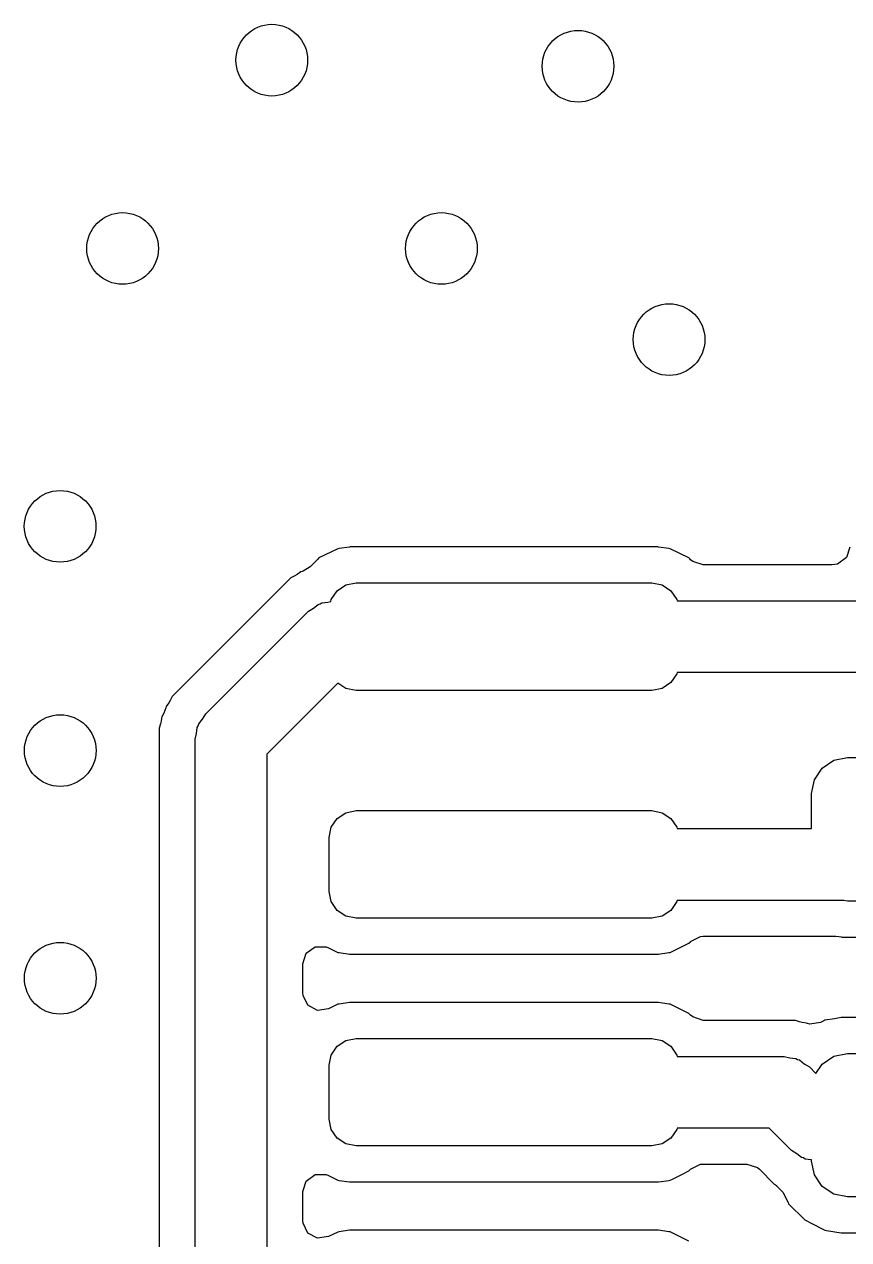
# Model space of a CAD drawing. Extents: x 3.91 to 7.47, y -4.88 to -2.92.
# Drawn here: x 4.2871 to 4.4681, y -3.8651 to -3.5983 of the extents above; entities that cross this region are included whole.
import ezdxf

# ---------------------------------------------------------------- set-up
doc = ezdxf.new("R2010")
doc.units = 0
doc.header["$MEASUREMENT"] = 0
doc.layers.add('BLACK', color=7, linetype='CONTINUOUS')

msp = doc.modelspace()

# ---------------------------------------------------------------- linework, layer by layer
at = {"layer": 'BLACK', "linetype": 'CONTINUOUS'}
for p, q in [((4.35591, -3.71345), (4.35179, -3.71547)), ((4.35621, -3.7134), (4.35591, -3.71345)), ((4.35849, -3.71307), (4.35621, -3.7134)), ((4.35621, -3.7134), (4.35621, -3.7134)), ((4.35863, -3.71305), (4.35849, -3.71307)), ((4.35849, -3.71307), (4.35849, -3.71307)), ((4.4262, -3.71305), (4.35863, -3.71305)), ((4.42634, -3.71307), (4.4262, -3.71305)), ((4.42859, -3.7134), (4.42634, -3.71307)), ((4.42634, -3.71307), (4.42634, -3.71307)), ((4.42889, -3.71344), (4.42859, -3.7134)), ((4.42859, -3.7134), (4.42859, -3.7134)), ((4.43302, -3.71546), (4.42889, -3.71344)), ((4.46838, -3.71309), (4.46764, -3.71538)), ((4.35156, -3.7157), (4.34987, -3.7174)), ((4.35179, -3.71547), (4.35156, -3.7157)), ((4.43325, -3.71569), (4.43302, -3.71546)), ((4.43341, -3.71585), (4.43325, -3.71569)), ((4.43387, -3.71624), (4.43341, -3.71585)), ((4.43616, -3.71699), (4.43387, -3.71624)), ((4.46569, -3.71679), (4.46448, -3.71699)), ((4.46764, -3.71538), (4.46569, -3.71679)), ((4.34648, -3.71941), (4.34563, -3.71984)), ((4.347, -3.71909), (4.34648, -3.71941)), ((4.34777, -3.71853), (4.347, -3.71909)), ((4.34806, -3.71843), (4.34777, -3.71853)), ((4.34832, -3.71835), (4.34806, -3.71843)), ((4.34987, -3.7174), (4.34832, -3.71835)), ((4.46448, -3.71699), (4.43616, -3.71699)), ((4.34474, -3.72073), (4.32045, -3.74502)), ((4.34563, -3.71984), (4.34474, -3.72073)), ((4.35576, -3.72267), (4.35767, -3.72139)), ((4.35767, -3.72139), (4.35993, -3.72094)), ((4.35993, -3.72094), (4.4249, -3.72094)), ((4.4249, -3.72094), (4.42716, -3.72139)), ((4.42716, -3.72139), (4.42907, -3.72267)), ((4.35439, -3.72502), (4.35448, -3.72459)), ((4.35448, -3.72459), (4.35576, -3.72267)), ((4.42907, -3.72267), (4.43035, -3.72459)), ((4.43035, -3.72459), (4.43041, -3.72488)), ((4.32691, -3.74972), (4.34946, -3.72718)), ((4.34946, -3.72718), (4.35057, -3.72648)), ((4.35057, -3.72648), (4.3516, -3.72566)), ((4.3516, -3.72566), (4.35204, -3.72556)), ((4.35204, -3.72556), (4.35242, -3.72532)), ((4.35242, -3.72532), (4.35373, -3.72517)), ((4.35373, -3.72517), (4.35439, -3.72502)), ((4.43041, -3.72488), (4.47663, -3.72488)), ((4.43041, -3.74063), (4.43035, -3.74092)), ((4.48247, -3.74063), (4.43041, -3.74063)), ((4.35594, -3.74296), (4.34035, -3.75855)), ((4.35767, -3.74411), (4.35594, -3.74296)), ((4.42907, -3.74283), (4.42716, -3.74411)), ((4.43035, -3.74092), (4.42907, -3.74283)), ((4.31956, -3.74591), (4.31913, -3.74676)), ((4.32045, -3.74502), (4.31956, -3.74591)), ((4.32045, -3.74502), (4.32045, -3.74502)), ((4.35993, -3.74456), (4.35767, -3.74411)), ((4.4249, -3.74456), (4.35993, -3.74456)), ((4.42716, -3.74411), (4.4249, -3.74456)), ((4.31815, -3.74834), (4.31796, -3.74895)), ((4.31825, -3.74804), (4.31815, -3.74834)), ((4.31881, -3.74728), (4.31825, -3.74804)), ((4.31913, -3.74676), (4.31881, -3.74728)), ((4.31714, -3.7513), (4.317, -3.75189)), ((4.31724, -3.75066), (4.31714, -3.7513)), ((4.31729, -3.75036), (4.31724, -3.75066)), ((4.31724, -3.75066), (4.31724, -3.75066)), ((4.31772, -3.74951), (4.31729, -3.75036)), ((4.31796, -3.74895), (4.31772, -3.74951)), ((4.32538, -3.75187), (4.32621, -3.75084)), ((4.32621, -3.75084), (4.32691, -3.74972)), ((4.317, -3.75189), (4.31671, -3.7528)), ((4.31671, -3.7528), (4.31671, -3.92761)), ((4.3246, -3.75528), (4.32489, -3.754)), ((4.32489, -3.754), (4.32504, -3.75269)), ((4.32504, -3.75269), (4.32528, -3.75231)), ((4.32528, -3.75231), (4.32538, -3.75187)), ((4.3246, -3.93905), (4.3246, -3.75528)), ((4.34035, -3.75855), (4.34035, -3.94147)), ((4.46483, -3.75989), (4.46785, -3.75929)), ((4.46785, -3.75929), (4.4895, -3.75929)), ((4.46057, -3.76415), (4.46228, -3.76159)), ((4.46228, -3.76159), (4.46483, -3.75989)), ((4.45997, -3.76716), (4.46057, -3.76415)), ((4.45997, -3.77488), (4.45997, -3.76716)), ((4.35448, -3.77459), (4.35576, -3.77267)), ((4.35576, -3.77267), (4.35767, -3.77139)), ((4.35767, -3.77139), (4.35993, -3.77094)), ((4.35993, -3.77094), (4.4249, -3.77094)), ((4.4249, -3.77094), (4.42716, -3.77139)), ((4.42716, -3.77139), (4.42907, -3.77267)), ((4.42907, -3.77267), (4.43035, -3.77459)), ((4.35403, -3.77685), (4.35448, -3.77459)), ((4.43035, -3.77459), (4.43041, -3.77488)), ((4.43041, -3.77488), (4.45997, -3.77488)), ((4.35403, -3.78866), (4.35403, -3.77685)), ((4.35448, -3.79092), (4.35403, -3.78866)), ((4.35576, -3.79283), (4.35448, -3.79092)), ((4.43035, -3.79092), (4.42907, -3.79283)), ((4.43041, -3.79063), (4.43035, -3.79092)), ((4.46706, -3.79063), (4.43041, -3.79063)), ((4.46785, -3.79078), (4.46706, -3.79063)), ((4.4895, -3.79078), (4.46785, -3.79078)), ((4.35767, -3.79411), (4.35576, -3.79283)), ((4.35993, -3.79456), (4.35767, -3.79411)), ((4.42716, -3.79411), (4.4249, -3.79456)), ((4.42907, -3.79283), (4.42716, -3.79411)), ((4.4249, -3.79456), (4.35993, -3.79456)), ((4.43341, -3.79966), (4.43555, -3.79857)), ((4.43555, -3.79857), (4.43617, -3.79852)), ((4.43617, -3.79852), (4.46531, -3.79852)), ((4.46531, -3.79852), (4.46592, -3.79857)), ((4.46592, -3.79857), (4.46646, -3.79865)), ((4.46646, -3.79865), (4.46646, -3.79865)), ((4.46646, -3.79865), (4.46661, -3.79868)), ((4.46661, -3.79868), (4.47867, -3.79868)), ((4.34899, -3.80226), (4.35093, -3.80084)), ((4.35093, -3.80084), (4.35334, -3.80084)), ((4.35334, -3.80084), (4.35385, -3.80105)), ((4.35385, -3.80105), (4.35594, -3.80207)), ((4.35594, -3.80207), (4.35624, -3.80211)), ((4.35624, -3.80211), (4.35624, -3.80211)), ((4.35624, -3.80211), (4.35849, -3.80244)), ((4.42634, -3.80244), (4.42862, -3.8021)), ((4.42862, -3.8021), (4.42892, -3.80206)), ((4.42862, -3.8021), (4.42862, -3.8021)), ((4.42892, -3.80206), (4.42933, -3.80185)), ((4.42933, -3.80185), (4.43153, -3.80077)), ((4.43153, -3.80077), (4.43304, -3.80003)), ((4.43304, -3.80003), (4.43334, -3.79974)), ((4.43334, -3.79974), (4.43341, -3.79966)), ((4.34824, -3.80455), (4.34899, -3.80226)), ((4.34824, -3.81096), (4.34824, -3.80455)), ((4.35849, -3.80244), (4.35849, -3.80244)), ((4.35849, -3.80244), (4.35863, -3.80246)), ((4.35863, -3.80246), (4.4262, -3.80246)), ((4.4262, -3.80246), (4.42634, -3.80244)), ((4.42634, -3.80244), (4.42634, -3.80244)), ((4.34828, -3.81151), (4.34824, -3.81096)), ((4.34934, -3.81367), (4.34828, -3.81151)), ((4.35147, -3.8148), (4.34934, -3.81367)), ((4.35386, -3.81446), (4.35147, -3.8148)), ((4.35591, -3.81345), (4.35386, -3.81446)), ((4.35621, -3.8134), (4.35591, -3.81345)), ((4.35849, -3.81307), (4.35621, -3.8134)), ((4.35621, -3.8134), (4.35621, -3.8134)), ((4.35863, -3.81305), (4.35849, -3.81307)), ((4.35849, -3.81307), (4.35849, -3.81307)), ((4.4262, -3.81305), (4.35863, -3.81305)), ((4.42634, -3.81307), (4.4262, -3.81305)), ((4.42859, -3.8134), (4.42634, -3.81307)), ((4.42634, -3.81307), (4.42634, -3.81307)), ((4.42889, -3.81344), (4.42859, -3.8134)), ((4.42859, -3.8134), (4.42859, -3.8134)), ((4.43302, -3.81546), (4.42889, -3.81344)), ((4.43339, -3.81583), (4.43302, -3.81546)), ((4.43341, -3.81585), (4.43339, -3.81583)), ((4.43387, -3.81624), (4.43341, -3.81585)), ((4.43616, -3.81699), (4.43387, -3.81624)), ((4.45641, -3.81699), (4.43616, -3.81699)), ((4.45731, -3.81728), (4.45641, -3.81699)), ((4.45791, -3.81742), (4.45731, -3.81728)), ((4.45884, -3.81757), (4.45791, -3.81742)), ((4.45907, -3.81769), (4.45884, -3.81757)), ((4.45957, -3.81781), (4.45907, -3.81769)), ((4.46195, -3.81743), (4.45957, -3.81781)), ((4.46264, -3.81708), (4.46195, -3.81743)), ((4.46291, -3.81694), (4.46264, -3.81708)), ((4.46264, -3.81708), (4.46264, -3.81708)), ((4.465, -3.81661), (4.46291, -3.81694)), ((4.46646, -3.81638), (4.465, -3.81661)), ((4.46661, -3.81636), (4.46646, -3.81638)), ((4.46646, -3.81638), (4.46646, -3.81638)), ((4.47868, -3.81636), (4.46661, -3.81636)), ((4.35448, -3.82459), (4.35576, -3.82267)), ((4.35576, -3.82267), (4.35767, -3.82139)), ((4.35767, -3.82139), (4.35993, -3.82094)), ((4.35993, -3.82094), (4.4249, -3.82094)), ((4.4249, -3.82094), (4.42716, -3.82139)), ((4.42716, -3.82139), (4.42907, -3.82267)), ((4.42907, -3.82267), (4.43035, -3.82459)), ((4.35403, -3.82685), (4.35448, -3.82459)), ((4.43035, -3.82459), (4.43041, -3.82488)), ((4.43041, -3.82488), (4.45392, -3.82488)), ((4.45392, -3.82488), (4.45521, -3.82517)), ((4.45521, -3.82517), (4.45651, -3.82532)), ((4.45651, -3.82532), (4.4569, -3.82556)), ((4.4569, -3.82556), (4.45734, -3.82566)), ((4.45734, -3.82566), (4.45837, -3.82649)), ((4.46228, -3.82656), (4.46483, -3.82485)), ((4.46483, -3.82485), (4.46785, -3.82425)), ((4.46785, -3.82425), (4.4895, -3.82425)), ((4.35403, -3.83866), (4.35403, -3.82685)), ((4.45837, -3.82649), (4.45948, -3.82719)), ((4.45948, -3.82719), (4.46091, -3.82861)), ((4.46091, -3.82861), (4.46228, -3.82656)), ((4.35448, -3.84092), (4.35403, -3.83866)), ((4.35576, -3.84283), (4.35448, -3.84092)), ((4.43035, -3.84092), (4.42907, -3.84283)), ((4.43041, -3.84063), (4.43035, -3.84092)), ((4.45065, -3.84063), (4.43041, -3.84063)), ((4.45559, -3.84556), (4.45065, -3.84063)), ((4.35767, -3.84411), (4.35576, -3.84283)), ((4.35993, -3.84456), (4.35767, -3.84411)), ((4.4249, -3.84456), (4.35993, -3.84456)), ((4.42716, -3.84411), (4.4249, -3.84456)), ((4.42907, -3.84283), (4.42716, -3.84411)), ((4.4567, -3.84626), (4.45559, -3.84556)), ((4.45773, -3.84709), (4.4567, -3.84626)), ((4.45817, -3.84719), (4.45773, -3.84709)), ((4.45855, -3.84743), (4.45817, -3.84719)), ((4.45986, -3.84758), (4.45855, -3.84743)), ((4.45997, -3.8476), (4.45986, -3.84758)), ((4.45997, -3.84787), (4.45997, -3.8476)), ((4.4316, -3.85074), (4.43304, -3.85003)), ((4.43304, -3.85003), (4.43341, -3.84966)), ((4.43341, -3.84966), (4.43555, -3.84857)), ((4.43555, -3.84857), (4.43617, -3.84852)), ((4.43617, -3.84852), (4.44577, -3.84852)), ((4.44577, -3.84852), (4.44806, -3.84927)), ((4.44806, -3.84927), (4.44852, -3.84966)), ((4.44852, -3.84966), (4.45177, -3.85291)), ((4.46057, -3.85088), (4.45997, -3.84787)), ((4.34824, -3.85455), (4.34899, -3.85226)), ((4.34899, -3.85226), (4.35093, -3.85084)), ((4.35093, -3.85084), (4.35334, -3.85084)), ((4.35334, -3.85084), (4.35385, -3.85105)), ((4.35385, -3.85105), (4.35594, -3.85207)), ((4.35594, -3.85207), (4.35624, -3.85211)), ((4.35624, -3.85211), (4.35624, -3.85211)), ((4.35624, -3.85211), (4.35849, -3.85244)), ((4.35849, -3.85244), (4.35849, -3.85244)), ((4.35849, -3.85244), (4.35863, -3.85246)), ((4.35863, -3.85246), (4.4262, -3.85246)), ((4.4262, -3.85246), (4.42634, -3.85244)), ((4.42634, -3.85244), (4.42862, -3.8521)), ((4.42634, -3.85244), (4.42634, -3.85244)), ((4.42862, -3.8521), (4.42892, -3.85206)), ((4.42862, -3.8521), (4.42862, -3.8521)), ((4.42892, -3.85206), (4.42925, -3.8519)), ((4.42925, -3.8519), (4.4316, -3.85074)), ((4.45177, -3.85291), (4.45205, -3.85305)), ((4.46228, -3.85344), (4.46057, -3.85088)), ((4.34824, -3.86096), (4.34824, -3.85455)), ((4.45205, -3.85305), (4.45229, -3.85323)), ((4.45229, -3.85323), (4.45224, -3.85331)), ((4.45224, -3.85331), (4.45363, -3.85469)), ((4.45363, -3.85469), (4.45479, -3.85698)), ((4.46483, -3.85515), (4.46228, -3.85344)), ((4.46785, -3.85575), (4.46483, -3.85515)), ((4.45479, -3.85698), (4.45479, -3.85698)), ((4.45479, -3.85698), (4.45493, -3.85725)), ((4.45493, -3.85725), (4.45846, -3.86079)), ((4.4895, -3.85575), (4.46785, -3.85575)), ((4.45846, -3.86079), (4.45874, -3.86093)), ((4.45874, -3.86093), (4.45874, -3.86093)), ((4.45874, -3.86093), (4.45988, -3.86151)), ((4.34828, -3.86151), (4.34824, -3.86096)), ((4.34934, -3.86367), (4.34828, -3.86151)), ((4.35591, -3.86345), (4.35386, -3.86446)), ((4.35621, -3.8634), (4.35591, -3.86345)), ((4.35849, -3.86307), (4.35621, -3.8634)), ((4.35621, -3.8634), (4.35621, -3.8634)), ((4.35863, -3.86305), (4.35849, -3.86307)), ((4.35849, -3.86307), (4.35849, -3.86307)), ((4.4262, -3.86305), (4.35863, -3.86305)), ((4.42634, -3.86307), (4.4262, -3.86305)), ((4.42859, -3.8634), (4.42634, -3.86307)), ((4.42634, -3.86307), (4.42634, -3.86307)), ((4.42889, -3.86344), (4.42859, -3.8634)), ((4.42859, -3.8634), (4.42859, -3.8634)), ((4.43302, -3.86546), (4.42889, -3.86344)), ((4.45988, -3.86151), (4.46291, -3.86305)), ((4.46291, -3.86305), (4.46322, -3.8631)), ((4.46322, -3.8631), (4.46322, -3.8631)), ((4.46322, -3.8631), (4.46646, -3.86361)), ((4.46646, -3.86361), (4.46646, -3.86361)), ((4.46646, -3.86361), (4.46661, -3.86364)), ((4.35147, -3.8648), (4.34934, -3.86367)), ((4.35386, -3.86446), (4.35147, -3.8648)), ((4.46661, -3.86364), (4.47867, -3.86364))]:
    msp.add_line(p, q, dxfattribs=at)
at = {"layer": 'BLACK'}
for centre in [(4.34143, -3.60618), (4.40867, -3.60752), (4.30867, -3.64752), (4.37867, -3.64752), (4.42867, -3.66752), (4.29495, -3.70852), (4.29497, -3.75775), (4.29497, -3.80775)]:
    msp.add_circle(centre, 0.00787, dxfattribs=at)

doc.saveas('drawing.dxf')
